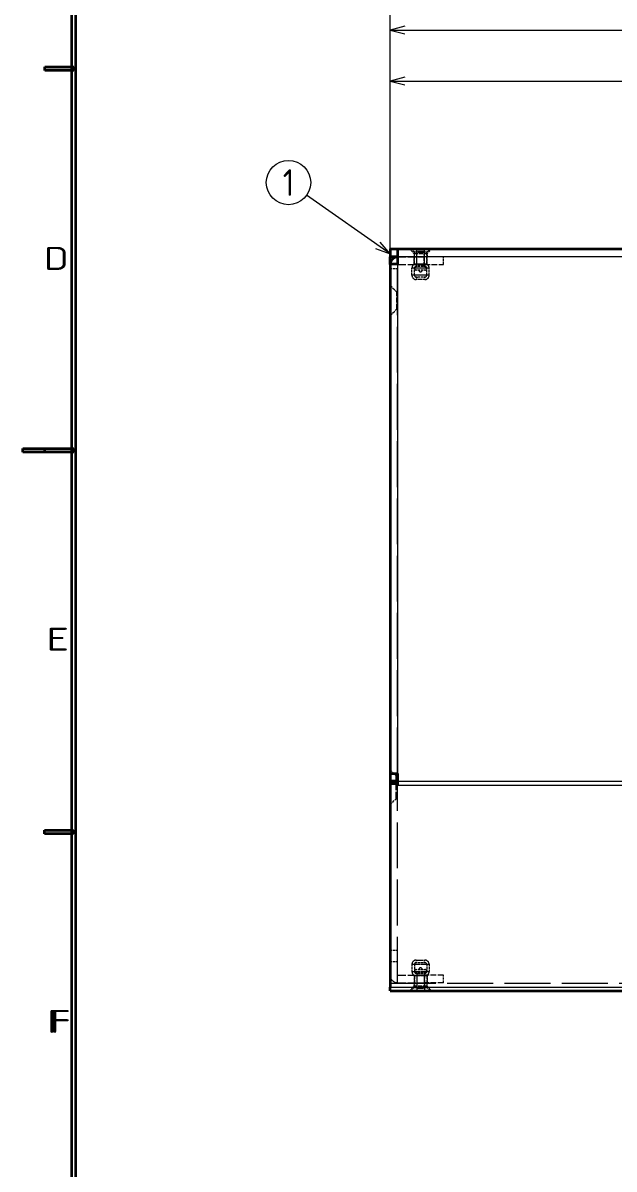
# Model space of a CAD drawing. Extents: x 23 to 587, y 4 to 413.
# Drawn here: x 23.4 to 100.8, y 124.4 to 274.5 of the extents above; entities that cross this region are included whole.
import ezdxf
from ezdxf.enums import TextEntityAlignment as Align

# ---------------------------------------------------------------- set-up
doc = ezdxf.new("R2010")
doc.units = 0
doc.linetypes.add('DASHED', pattern=[15, 12, -3])
doc.layers.get('0').update_dxf_attribs({"lineweight": 13})
doc.layers.add('3', color=7, linetype='Continuous', lineweight=13)
doc.styles.get("Standard").update_dxf_attribs({"font": 'isocp.shx'})

# ---------------------------------------------------------------- blocks, each defined once
blk = doc.blocks.new('BLOCK226')
at = {"layer": '3', "color": 7, "lineweight": 13}
blk.add_text('D', height=3, dxfattribs=at).set_placement((26.11, 242.13), (29.34, 242.13), align=Align.FIT)
blk = doc.blocks.new('BLOCK227')
at = {"layer": '3', "color": 7, "lineweight": 13}
blk.add_text('E', height=3, dxfattribs=at).set_placement((26.38, 192.26), (29.42, 192.26), align=Align.FIT)
blk = doc.blocks.new('BLOCK228')
at = {"layer": '3', "color": 7, "lineweight": 13}
blk.add_text('F', height=3, dxfattribs=at).set_placement((26.9, 142.19), (29.63, 142.19), align=Align.FIT)
blk = doc.blocks.new('BLOCK233')
at = {"layer": '3', "color": 7, "lineweight": 13}
blk.add_text('F', height=3, dxfattribs=at).set_placement((26.54, 142.19), (29.27, 142.19), align=Align.FIT)
blk = doc.blocks.new('BLOCK303')
at = {"layer": '3', "color": 7, "lineweight": 5}
blk.add_solid([(26.2, 218.26), (26.2, 218.74), (30, 218.26), (30, 218.74)], dxfattribs=at)
blk = doc.blocks.new('BLOCK304')
at = {"layer": '3', "color": 7, "lineweight": 5}
blk.add_solid([(26.19, 168.26), (26.19, 168.74), (29.99, 168.26), (29.99, 168.74)], dxfattribs=at)
blk = doc.blocks.new('BLOCK307')
at = {"layer": '3', "color": 7, "lineweight": 5}
blk.add_solid([(26.19, 168.26), (26.19, 168.74), (29.99, 168.26), (29.99, 168.74)], dxfattribs=at)
blk = doc.blocks.new('BLOCK309')
at = {"layer": '3', "color": 7, "lineweight": 5}
blk.add_solid([(30, 218.74), (30, 218.26), (23.35, 218.74), (23.35, 218.26)], dxfattribs=at)
blk = doc.blocks.new('BLOCK310')
at = {"layer": '3', "color": 7, "lineweight": 5}
blk.add_solid([(26.21, 268.26), (26.21, 268.74), (30.01, 268.26), (30.01, 268.74)], dxfattribs=at)
blk = doc.blocks.new('BLOCK341')
at = {"color": 7, "lineweight": 13}
for p, q in [((-67.61, 226.7), (-67.61, 274.79)), ((244.39, 247.01), (244.39, 274.79)), ((-67.61, 270.79), (244.39, 270.79))]:
    blk.add_line(p, q, dxfattribs=at)
for points in [[(-63.75, 271.82), (-67.61, 270.79), (-63.75, 269.75)], [(240.53, 269.75), (244.39, 270.79), (240.53, 271.82)]]:
    blk.add_lwpolyline(points, dxfattribs=at)
blk.add_text('312', height=7, dxfattribs=at).set_placement((79.99, 274.79), (96.79, 274.79), align=Align.FIT)
blk = doc.blocks.new('BLOCK342')
at = {"color": 7, "lineweight": 13}
for p, q in [((-67.61, 226.7), (-67.61, 288.15)), ((-67.61, 284.15), (556.39, 284.15))]:
    blk.add_line(p, q, dxfattribs=at)
blk.add_lwpolyline([(-63.75, 285.19), (-67.61, 284.15), (-63.75, 283.12)], dxfattribs=at)
blk = doc.blocks.new('BLOCK366')
at = {"color": 7, "lineweight": 13}
blk.add_line((-67.61, 225.5), (-89.44, 240.85), dxfattribs=at)
blk.add_lwpolyline([(-71.37, 226.88), (-67.61, 225.5), (-70.17, 228.57)], dxfattribs=at)
blk.add_circle((-94.19, 244.19), 5.81, dxfattribs=at)
blk.add_text('1', height=7, dxfattribs=at).set_placement((-95.69, 240.69), (-92.69, 240.69), align=Align.FIT)
blk = doc.blocks.new('BLOCK372')
at = {"color": 7, "lineweight": 35, "ltscale": 0.05}
for p, q in [((-67.61, 226.8), (-67.61, 224.8)), ((-67.61, 226.8), (-65.61, 226.8)), ((-65.61, 226.8), (-65.61, 224.8)), ((-67.61, 224.8), (-65.61, 224.8)), ((-65.61, 224.7), (-67.61, 224.7)), ((-65.61, 222.8), (-67.61, 222.8)), ((-65.61, 224.8), (-65.61, 222.8)), ((-67.61, 89.44), (-67.61, 87.44)), ((-67.61, 89.44), (-65.61, 89.44)), ((-67.61, 87.44), (-65.61, 87.44)), ((-65.61, 89.44), (-65.61, 87.44)), ((-67.61, 86.8), (-65.61, 86.8))]:
    blk.add_line(p, q, dxfattribs=at)
at = {"color": 7, "lineweight": 35}
for p, q in [((-65.61, 226.8), (554.39, 226.8)), ((-67.61, 222.7), (-67.61, 89.44)), ((-67.61, 86.8), (-67.61, 33.42)), ((-67.61, 32.5), (556.39, 32.5))]:
    blk.add_line(p, q, dxfattribs=at)
at = {"color": 7, "linetype": 'DASHED', "lineweight": 13, "ltscale": 0.042426}
for p, q in [((-62.51, 226.8), (-61.31, 225.6)), ((-56.71, 226.8), (-57.91, 225.6)), ((-62.51, 32.5), (-61.31, 33.7)), ((-56.71, 32.5), (-57.91, 33.7))]:
    blk.add_line(p, q, dxfattribs=at)
at = {"color": 7, "linetype": 'DASHED', "lineweight": 13, "ltscale": 0.09945}
for p, q in [((-58.33, 226.8), (-62.31, 226.8)), ((-58.33, 226.65), (-62.31, 226.65)), ((-56.91, 226.65), (-60.89, 226.65))]:
    blk.add_line(p, q, dxfattribs=at)
at = {"color": 7, "linetype": 'DASHED', "lineweight": 13, "ltscale": 0.00375}
for p, q in [((-62.31, 226.65), (-62.31, 226.8)), ((-56.91, 226.65), (-56.91, 226.8)), ((-62.31, 32.65), (-62.31, 32.5)), ((-56.91, 32.65), (-56.91, 32.5))]:
    blk.add_line(p, q, dxfattribs=at)
at = {"color": 7, "linetype": 'DASHED', "lineweight": 13, "ltscale": 0.031942}
for p, q in [((-61.21, 226), (-62.31, 226.65)), ((-58.01, 226), (-56.91, 226.65)), ((-61.21, 33.3), (-62.31, 32.65)), ((-58.01, 33.3), (-56.91, 32.65))]:
    blk.add_line(p, q, dxfattribs=at)
at = {"color": 7, "linetype": 'DASHED', "lineweight": 13, "ltscale": 0.085}
for p, q in [((-61.31, 225.6), (-57.91, 225.6)), ((-61.31, 225.6), (-57.91, 225.6)), ((-57.91, 33.7), (-61.31, 33.7)), ((-57.91, 33.7), (-61.31, 33.7))]:
    blk.add_line(p, q, dxfattribs=at)
at = {"color": 7, "linetype": 'DASHED', "lineweight": 13, "ltscale": 0.02}
for p, q in [((-61.31, 225.6), (-61.31, 224.8)), ((-57.91, 225.6), (-57.91, 224.8)), ((-61.31, 33.7), (-61.31, 34.5)), ((-57.91, 33.7), (-57.91, 34.5))]:
    blk.add_line(p, q, dxfattribs=at)
at = {"color": 7, "linetype": 'DASHED', "lineweight": 13, "ltscale": 0.058934}
for p, q in [((-58.85, 226), (-61.21, 226)), ((-58.01, 226), (-60.37, 226)), ((-58.85, 222.8), (-61.21, 222.8)), ((-58.01, 222.8), (-60.37, 222.8)), ((-58.85, 221.8), (-61.21, 221.8)), ((-58.85, 219.89), (-61.21, 219.89)), ((-58.01, 221.8), (-60.37, 221.8)), ((-58.01, 219.89), (-60.37, 219.89))]:
    blk.add_line(p, q, dxfattribs=at)
at = {"color": 7, "linetype": 'DASHED', "lineweight": 13, "ltscale": 0.08}
for p, q in [((-61.21, 222.8), (-61.21, 226)), ((-58.01, 222.8), (-58.01, 226)), ((-61.21, 36.5), (-61.21, 33.3)), ((-58.01, 36.5), (-58.01, 33.3))]:
    blk.add_line(p, q, dxfattribs=at)
at = {"color": 7, "linetype": 'DASHED', "lineweight": 13, "ltscale": 0.113844}
for p, q in [((-60.61, 222.25), (-60.61, 226.8)), ((-58.61, 222.25), (-58.61, 226.8)), ((-60.61, 37.05), (-60.61, 32.5)), ((-58.61, 37.05), (-58.61, 32.5))]:
    blk.add_line(p, q, dxfattribs=at)
at = {"color": 7, "linetype": 'DASHED', "lineweight": 13, "ltscale": 0.034992}
for p, q in [((-59.16, 226.16), (-60.56, 226.16)), ((-58.66, 226.16), (-60.06, 226.16))]:
    blk.add_line(p, q, dxfattribs=at)
at = {"color": 7, "linetype": 'DASHED', "lineweight": 13, "ltscale": 0.099974}
for p, q in [((-60.56, 222.16), (-60.56, 226.16)), ((-58.66, 222.16), (-58.66, 226.16)), ((-60.56, 37.14), (-60.56, 33.15)), ((-58.66, 37.14), (-58.66, 33.15))]:
    blk.add_line(p, q, dxfattribs=at)
at = {"color": 7, "linetype": 'DASHED', "lineweight": 13, "ltscale": 0.008538}
for p, q in [((-59.84, 225.69), (-59.5, 225.69)), ((-59.38, 225.69), (-59.72, 225.69))]:
    blk.add_line(p, q, dxfattribs=at)
at = {"color": 7, "linetype": 'DASHED', "lineweight": 13, "ltscale": 0.003052}
for p, q in [((-59.72, 225.69), (-59.84, 225.69)), ((-59.5, 225.69), (-59.38, 225.69))]:
    blk.add_line(p, q, dxfattribs=at)
at = {"color": 7, "linetype": 'DASHED', "lineweight": 13, "ltscale": 0.03555}
blk.add_line((-56.91, 226.8), (-58.33, 226.8), dxfattribs=at)
at = {"color": 7, "lineweight": 35, "ltscale": 0.047499}
blk.add_line((-67.61, 222.8), (-67.61, 224.7), dxfattribs=at)
at = {"color": 7, "linetype": 'DASHED', "lineweight": 13, "ltscale": 0.002501}
blk.add_line((-67.61, 222.7), (-67.61, 222.8), dxfattribs=at)
at = {"color": 7, "lineweight": 35, "ltscale": 0.0025}
blk.add_line((-67.61, 222.7), (-67.61, 222.8), dxfattribs=at)
at = {"color": 7, "linetype": 'DASHED', "lineweight": 13}
for p, q in [((-65.61, 224.8), (554.39, 224.8)), ((-65.61, 89.44), (-65.61, 222.8)), ((-65.61, 87.39), (556.39, 87.39)), ((-67.61, 36.6), (-67.61, 86.8)), ((-65.61, 34.6), (-65.61, 86.31)), ((-67.61, 34.5), (556.39, 34.5))]:
    blk.add_line(p, q, dxfattribs=at)
at = {"color": 7, "lineweight": 13}
for p, q in [((-65.61, 224.8), (554.39, 224.8)), ((-65.61, 222.8), (-65.61, 89.44)), ((-65.61, 87.39), (554.39, 87.39)), ((-65.61, 86.31), (554.39, 86.31)), ((-67.61, 33.42), (556.39, 33.42))]:
    blk.add_line(p, q, dxfattribs=at)
at = {"color": 7, "linetype": 'DASHED', "lineweight": 13, "ltscale": 0.047499}
blk.add_line((-65.61, 222.8), (-65.61, 224.7), dxfattribs=at)
at = {"color": 7, "linetype": 'DASHED', "lineweight": 13, "ltscale": 0.175}
for p, q in [((-65.61, 224.7), (-58.61, 224.7)), ((-65.61, 222.7), (-58.61, 222.7)), ((-65.61, 36.6), (-58.61, 36.6)), ((-65.61, 34.6), (-58.61, 34.6))]:
    blk.add_line(p, q, dxfattribs=at)
at = {"color": 7, "linetype": 'DASHED', "lineweight": 13, "ltscale": 0.05}
for p, q in [((-61.31, 222.7), (-61.31, 224.7)), ((-58.61, 222.7), (-58.61, 224.7)), ((-58.61, 222.7), (-58.61, 224.7)), ((-57.91, 222.7), (-57.91, 224.7)), ((-53.61, 222.7), (-53.61, 224.7)), ((-67.61, 221.7), (-65.61, 221.7)), ((-67.61, 87.39), (-65.61, 87.39)), ((-67.61, 43.15), (-65.61, 43.15)), ((-67.61, 40.15), (-65.61, 40.15)), ((-61.31, 36.6), (-61.31, 34.6)), ((-58.61, 34.6), (-58.61, 36.6)), ((-58.61, 34.6), (-58.61, 36.6)), ((-57.91, 36.6), (-57.91, 34.6)), ((-53.61, 34.6), (-53.61, 36.6))]:
    blk.add_line(p, q, dxfattribs=at)
at = {"color": 7, "linetype": 'DASHED', "lineweight": 13, "ltscale": 0.042358}
for p, q in [((-59.07, 222.25), (-60.76, 222.25)), ((-59.07, 222.16), (-60.76, 222.16)), ((-59.07, 221.26), (-60.76, 221.26)), ((-59.07, 219.44), (-60.76, 219.44)), ((-59.07, 218.79), (-60.76, 218.79)), ((-58.46, 218.79), (-60.15, 218.79))]:
    blk.add_line(p, q, dxfattribs=at)
at = {"color": 7, "linetype": 'DASHED', "lineweight": 13, "ltscale": 0.015142}
for p, q in [((-58.46, 222.25), (-59.07, 222.25)), ((-58.46, 222.16), (-59.07, 222.16)), ((-58.46, 221.26), (-59.07, 221.26)), ((-58.46, 219.44), (-59.07, 219.44))]:
    blk.add_line(p, q, dxfattribs=at)
at = {"color": 7, "linetype": 'DASHED', "lineweight": 13, "ltscale": 0.125}
for p, q in [((-53.61, 224.7), (-58.61, 224.7)), ((-58.61, 222.7), (-53.61, 222.7)), ((-53.61, 36.6), (-58.61, 36.6)), ((-53.61, 34.6), (-58.61, 34.6))]:
    blk.add_line(p, q, dxfattribs=at)
at = {"color": 7, "linetype": 'DASHED', "lineweight": 13, "ltscale": 0.082875}
for p, q in [((-58.54, 221.8), (-61.86, 221.8)), ((-58.54, 219.89), (-61.86, 219.89)), ((-57.36, 221.8), (-60.67, 221.8)), ((-57.36, 219.89), (-60.67, 219.89))]:
    blk.add_line(p, q, dxfattribs=at)
at = {"color": 7, "linetype": 'DASHED', "lineweight": 13, "ltscale": 0.047663}
for p, q in [((-61.86, 219.89), (-61.86, 221.8)), ((-61.21, 219.89), (-61.21, 221.8)), ((-58.01, 219.89), (-58.01, 221.8)), ((-57.36, 219.89), (-57.36, 221.8)), ((-61.86, 39.41), (-61.86, 37.5)), ((-61.21, 39.41), (-61.21, 37.5)), ((-58.01, 39.41), (-58.01, 37.5)), ((-57.36, 39.41), (-57.36, 37.5))]:
    blk.add_line(p, q, dxfattribs=at)
at = {"color": 7, "linetype": 'DASHED', "lineweight": 13, "ltscale": 0.017002}
for p, q in [((-60.56, 219.44), (-60.76, 218.79)), ((-58.66, 219.44), (-58.46, 218.79)), ((-60.56, 39.86), (-60.76, 40.51)), ((-58.66, 39.86), (-58.46, 40.51))]:
    blk.add_line(p, q, dxfattribs=at)
at = {"color": 7, "linetype": 'DASHED', "lineweight": 13, "ltscale": 0.06364}
for p, q in [((-67.61, 217.3), (-65.81, 215.5)), ((-67.61, 209.3), (-65.81, 211.1))]:
    blk.add_line(p, q, dxfattribs=at)
at = {"color": 7, "linetype": 'DASHED', "lineweight": 13, "ltscale": 0.11}
blk.add_line((-65.81, 211.1), (-65.81, 215.5), dxfattribs=at)
blk.add_line((-65.81, 211.1), (-65.81, 215.5), dxfattribs=at)
at = {"color": 7, "linetype": 'DASHED', "lineweight": 13, "ltscale": 0.005}
for p, q in [((-65.81, 215.5), (-65.61, 215.5)), ((-65.81, 211.1), (-65.61, 211.1))]:
    blk.add_line(p, q, dxfattribs=at)
at = {"color": 7, "linetype": 'DASHED', "lineweight": 13, "ltscale": 0.056569}
for p, q in [((-67.61, 90.4), (-66.01, 88.8)), ((-67.61, 81.2), (-66.01, 82.8))]:
    blk.add_line(p, q, dxfattribs=at)
at = {"color": 7, "lineweight": 35, "ltscale": 0.016053}
blk.add_line((-67.61, 87.44), (-67.61, 86.8), dxfattribs=at)
at = {"color": 7, "linetype": 'DASHED', "lineweight": 13, "ltscale": 0.15}
blk.add_line((-66.01, 82.8), (-66.01, 88.8), dxfattribs=at)
blk.add_line((-66.01, 82.8), (-66.01, 88.8), dxfattribs=at)
at = {"color": 7, "linetype": 'DASHED', "lineweight": 13, "ltscale": 0.01}
for p, q in [((-66.01, 88.8), (-65.61, 88.8)), ((-66.01, 82.8), (-65.61, 82.8))]:
    blk.add_line(p, q, dxfattribs=at)
at = {"color": 7, "linetype": 'DASHED', "lineweight": 13, "ltscale": 0.001353}
blk.add_line((-65.61, 87.39), (-65.61, 87.44), dxfattribs=at)
at = {"color": 7, "lineweight": 35, "ltscale": 0.0147}
blk.add_line((-65.61, 87.39), (-65.61, 86.8), dxfattribs=at)
at = {"color": 7, "lineweight": 35, "ltscale": 0.012361}
blk.add_line((-65.61, 86.8), (-65.61, 86.31), dxfattribs=at)
at = {"color": 7, "linetype": 'DASHED', "lineweight": 13, "ltscale": 0.083218}
for p, q in [((-61.86, 39.41), (-58.53, 39.41)), ((-60.69, 39.41), (-57.36, 39.41)), ((-61.86, 37.5), (-58.53, 37.5)), ((-60.69, 37.5), (-57.36, 37.5))]:
    blk.add_line(p, q, dxfattribs=at)
at = {"color": 7, "linetype": 'DASHED', "lineweight": 13, "ltscale": 0.059177}
for p, q in [((-61.21, 39.41), (-58.84, 39.41)), ((-60.38, 39.41), (-58.01, 39.41)), ((-61.21, 37.5), (-58.84, 37.5)), ((-61.21, 36.5), (-58.84, 36.5)), ((-60.38, 37.5), (-58.01, 37.5)), ((-60.38, 36.5), (-58.01, 36.5)), ((-61.21, 33.3), (-58.84, 33.3)), ((-60.38, 33.3), (-58.01, 33.3))]:
    blk.add_line(p, q, dxfattribs=at)
at = {"color": 7, "linetype": 'DASHED', "lineweight": 13, "ltscale": 0.042533}
for p, q in [((-60.76, 40.51), (-59.06, 40.51)), ((-60.16, 40.51), (-58.46, 40.51)), ((-60.16, 39.86), (-58.46, 39.86)), ((-60.16, 38.04), (-58.46, 38.04)), ((-60.16, 37.14), (-58.46, 37.14)), ((-60.16, 37.05), (-58.46, 37.05))]:
    blk.add_line(p, q, dxfattribs=at)
at = {"color": 7, "linetype": 'DASHED', "lineweight": 13, "ltscale": 0.014967}
for p, q in [((-60.76, 39.86), (-60.16, 39.86)), ((-60.76, 38.04), (-60.16, 38.04)), ((-60.76, 37.14), (-60.16, 37.14)), ((-60.76, 37.05), (-60.16, 37.05))]:
    blk.add_line(p, q, dxfattribs=at)
at = {"color": 7, "lineweight": 35, "ltscale": 0.022939}
blk.add_line((-67.61, 32.5), (-67.61, 33.42), dxfattribs=at)
at = {"color": 7, "linetype": 'DASHED', "lineweight": 13, "ltscale": 0.035136}
for p, q in [((-60.56, 33.15), (-59.15, 33.15)), ((-60.07, 33.15), (-58.66, 33.15))]:
    blk.add_line(p, q, dxfattribs=at)
at = {"color": 7, "linetype": 'DASHED', "lineweight": 13, "ltscale": 0.008573}
for p, q in [((-59.84, 33.61), (-59.5, 33.61)), ((-59.38, 33.61), (-59.72, 33.61))]:
    blk.add_line(p, q, dxfattribs=at)
at = {"color": 7, "linetype": 'DASHED', "lineweight": 13, "ltscale": 0.003017}
for p, q in [((-59.72, 33.61), (-59.84, 33.61)), ((-59.5, 33.61), (-59.38, 33.61))]:
    blk.add_line(p, q, dxfattribs=at)
at = {"color": 7, "linetype": 'DASHED', "lineweight": 13, "ltscale": 0.099861}
for p, q in [((-62.31, 32.65), (-58.32, 32.65)), ((-60.9, 32.65), (-56.91, 32.65))]:
    blk.add_line(p, q, dxfattribs=at)
at = {"color": 7, "lineweight": 35, "ltscale": 0.035139}
blk.add_line((-62.31, 32.5), (-60.9, 32.5), dxfattribs=at)
at = {"color": 7, "lineweight": 35, "ltscale": 0.099861}
blk.add_line((-60.9, 32.5), (-56.91, 32.5), dxfattribs=at)
at = {"color": 7, "lineweight": 35}
blk.add_arc((-65.61, 222.7), 2, 90, 177.134, dxfattribs=at)
at = {"color": 7, "linetype": 'DASHED', "lineweight": 13}
for centre, radius, start, end in [((-65.61, 222.7), 2, 177.134, 180), ((-60.76, 221.8), 1.1, 114.1477, 180), ((-60.76, 221.8), 0.45, 90, 180), ((-58.46, 221.8), 0.45, 0, 90), ((-58.46, 221.8), 1.1, 0, 65.8523), ((-60.76, 219.89), 1.1, 180, 270), ((-60.76, 221.71), 0.45, 90, 270), ((-60.76, 219.89), 0.45, 180, 270), ((-59.61, 221.26), 0.45, 180.0237, 269.9763), ((-59.61, 221.26), 0.45, 270.0237, 359.9763), ((-58.46, 221.71), 0.45, 270, 90), ((-58.46, 219.89), 0.45, 270, 360), ((-58.46, 219.89), 1.1, 270, 360), ((-60.76, 39.41), 1.1, 90, 180), ((-60.76, 39.41), 0.45, 90, 180), ((-58.46, 39.41), 1.1, 0, 90), ((-58.46, 39.41), 0.45, 0, 90), ((-65.61, 36.6), 2, 180, 270), ((-60.76, 37.5), 1.1, 180, 245.8523), ((-60.76, 37.59), 0.45, 90, 270), ((-60.76, 37.5), 0.45, 180, 270), ((-59.61, 38.04), 0.45, 90.0237, 179.9763), ((-59.61, 38.04), 0.45, 0.0237, 89.9763), ((-58.46, 37.59), 0.45, 270, 90), ((-58.46, 37.5), 0.45, 270, 360), ((-58.46, 37.5), 1.1, 294.1477, 360)]:
    blk.add_arc(centre, radius, start, end, dxfattribs=at)
for points, knots in [([(-60.56, 226.16), (-60.54, 226.15), (-60.49, 226.14), (-60.42, 226.11), (-60.36, 226.08), (-60.3, 226.03), (-60.24, 225.99), (-60.19, 225.93), (-60.13, 225.87), (-60.08, 225.82), (-60.02, 225.77), (-59.97, 225.72), (-59.9, 225.7), (-59.86, 225.69), (-59.84, 225.69)], [0, 0, 0, 0, 0.07145, 0.1427416, 0.2149689, 0.2889949, 0.3652286, 0.4434267, 0.5225702, 0.6008754, 0.6761338, 0.7467388, 0.8131866, 0.8741153, 0.8741153, 0.8741153, 0.8741153]), ([(-59.84, 225.69), (-59.84, 225.69), (-59.83, 225.69), (-59.81, 225.69), (-59.77, 225.7), (-59.71, 225.72), (-59.66, 225.75), (-59.63, 225.78), (-59.61, 225.79)], [0, 0, 0, 0, 0.0033711, 0.0190654, 0.0763867, 0.1305325, 0.1890637, 0.256279, 0.256279, 0.256279, 0.256279]), ([(-59.38, 225.69), (-59.38, 225.69), (-59.39, 225.69), (-59.41, 225.69), (-59.45, 225.7), (-59.51, 225.72), (-59.56, 225.75), (-59.59, 225.78), (-59.61, 225.79)], [0, 0, 0, 0, 0.0033711, 0.0190654, 0.0763867, 0.1305325, 0.1890637, 0.256279, 0.256279, 0.256279, 0.256279]), ([(-58.66, 226.16), (-58.68, 226.15), (-58.73, 226.14), (-58.8, 226.11), (-58.86, 226.08), (-58.92, 226.03), (-58.98, 225.99), (-59.03, 225.93), (-59.09, 225.87), (-59.14, 225.82), (-59.2, 225.77), (-59.25, 225.72), (-59.32, 225.7), (-59.36, 225.69), (-59.38, 225.69)], [0, 0, 0, 0, 0.07145, 0.1427416, 0.2149689, 0.2889949, 0.3652286, 0.4434267, 0.5225702, 0.6008754, 0.6761338, 0.7467388, 0.8131866, 0.8741153, 0.8741153, 0.8741153, 0.8741153]), ([(-60.56, 33.15), (-60.54, 33.15), (-60.49, 33.16), (-60.42, 33.19), (-60.36, 33.22), (-60.3, 33.27), (-60.24, 33.31), (-60.19, 33.37), (-60.13, 33.43), (-60.08, 33.48), (-60.02, 33.53), (-59.97, 33.58), (-59.9, 33.6), (-59.86, 33.61), (-59.84, 33.61)], [0, 0, 0, 0, 0.07145, 0.1427416, 0.2149689, 0.2889949, 0.3652286, 0.4434267, 0.5225702, 0.6008754, 0.6761338, 0.7467388, 0.8131866, 0.8741153, 0.8741153, 0.8741153, 0.8741153]), ([(-59.84, 33.61), (-59.84, 33.61), (-59.83, 33.61), (-59.81, 33.61), (-59.77, 33.6), (-59.71, 33.58), (-59.66, 33.55), (-59.63, 33.52), (-59.61, 33.51)], [0, 0, 0, 0, 0.0033711, 0.0190654, 0.0763867, 0.1305325, 0.1890637, 0.256279, 0.256279, 0.256279, 0.256279]), ([(-59.38, 33.61), (-59.38, 33.61), (-59.39, 33.61), (-59.41, 33.61), (-59.45, 33.6), (-59.51, 33.58), (-59.56, 33.55), (-59.59, 33.52), (-59.61, 33.51)], [0, 0, 0, 0, 0.0033711, 0.0190654, 0.0763867, 0.1305325, 0.1890637, 0.256279, 0.256279, 0.256279, 0.256279]), ([(-58.66, 33.15), (-58.68, 33.15), (-58.73, 33.16), (-58.8, 33.19), (-58.86, 33.22), (-58.92, 33.27), (-58.98, 33.31), (-59.03, 33.37), (-59.09, 33.43), (-59.14, 33.48), (-59.2, 33.53), (-59.25, 33.58), (-59.32, 33.6), (-59.36, 33.61), (-59.38, 33.61)], [0, 0, 0, 0, 0.07145, 0.1427416, 0.2149689, 0.2889949, 0.3652286, 0.4434267, 0.5225702, 0.6008754, 0.6761338, 0.7467388, 0.8131866, 0.8741153, 0.8741153, 0.8741153, 0.8741153])]:
    blk.add_open_spline(points, degree=3, knots=knots, dxfattribs=at)

msp = doc.modelspace()

# ---------------------------------------------------------------- linework, layer by layer
at = {"layer": '3', "color": 7, "lineweight": 35}
for p, q in [((29.76, 9.76), (29.76, 407)), ((30.24, 407), (30.24, 10.24))]:
    msp.add_line(p, q, dxfattribs=at)
at = {"layer": '3', "color": 7, "lineweight": 35, "ltscale": 0.011875}
for p, q in [((26.21, 268.26), (26.21, 268.74)), ((30.01, 268.74), (30.01, 268.26)), ((30.01, 268.74), (30.01, 268.26)), ((23.35, 218.26), (23.35, 218.74)), ((26.2, 218.26), (26.2, 218.74)), ((30, 218.74), (30, 218.26)), ((30, 218.74), (30, 218.26)), ((26.19, 168.26), (26.19, 168.74)), ((26.19, 168.26), (26.19, 168.74)), ((29.99, 168.74), (29.99, 168.26)), ((29.99, 168.74), (29.99, 168.26))]:
    msp.add_line(p, q, dxfattribs=at)
at = {"layer": '3', "color": 7, "lineweight": 35, "ltscale": 0.095}
for p, q in [((26.21, 268.74), (30.01, 268.74)), ((30.01, 268.26), (26.21, 268.26)), ((26.2, 218.74), (30, 218.74)), ((30, 218.26), (26.2, 218.26)), ((26.19, 168.74), (29.99, 168.74)), ((26.19, 168.74), (29.99, 168.74)), ((29.99, 168.26), (26.19, 168.26)), ((29.99, 168.26), (26.19, 168.26))]:
    msp.add_line(p, q, dxfattribs=at)
at = {"layer": '3', "color": 7, "lineweight": 35, "ltscale": 0.16625}
for p, q in [((23.35, 218.74), (30, 218.74)), ((30, 218.26), (23.35, 218.26))]:
    msp.add_line(p, q, dxfattribs=at)

# ---------------------------------------------------------------- block references
at = {"lineweight": 0, "xscale": 0.5, "yscale": 0.5, "zscale": 0.5}
for name in ['BLOCK342', 'BLOCK341', 'BLOCK366', 'BLOCK372']:
    msp.add_blockref(name, (105.22, 131.47), dxfattribs=at)
at = {"layer": '3', "lineweight": 0}
for name in ['BLOCK310', 'BLOCK226', 'BLOCK309', 'BLOCK303', 'BLOCK227', 'BLOCK304', 'BLOCK307', 'BLOCK233', 'BLOCK228']:
    msp.add_blockref(name, (0, 0), dxfattribs=at)

doc.saveas('drawing.dxf')
